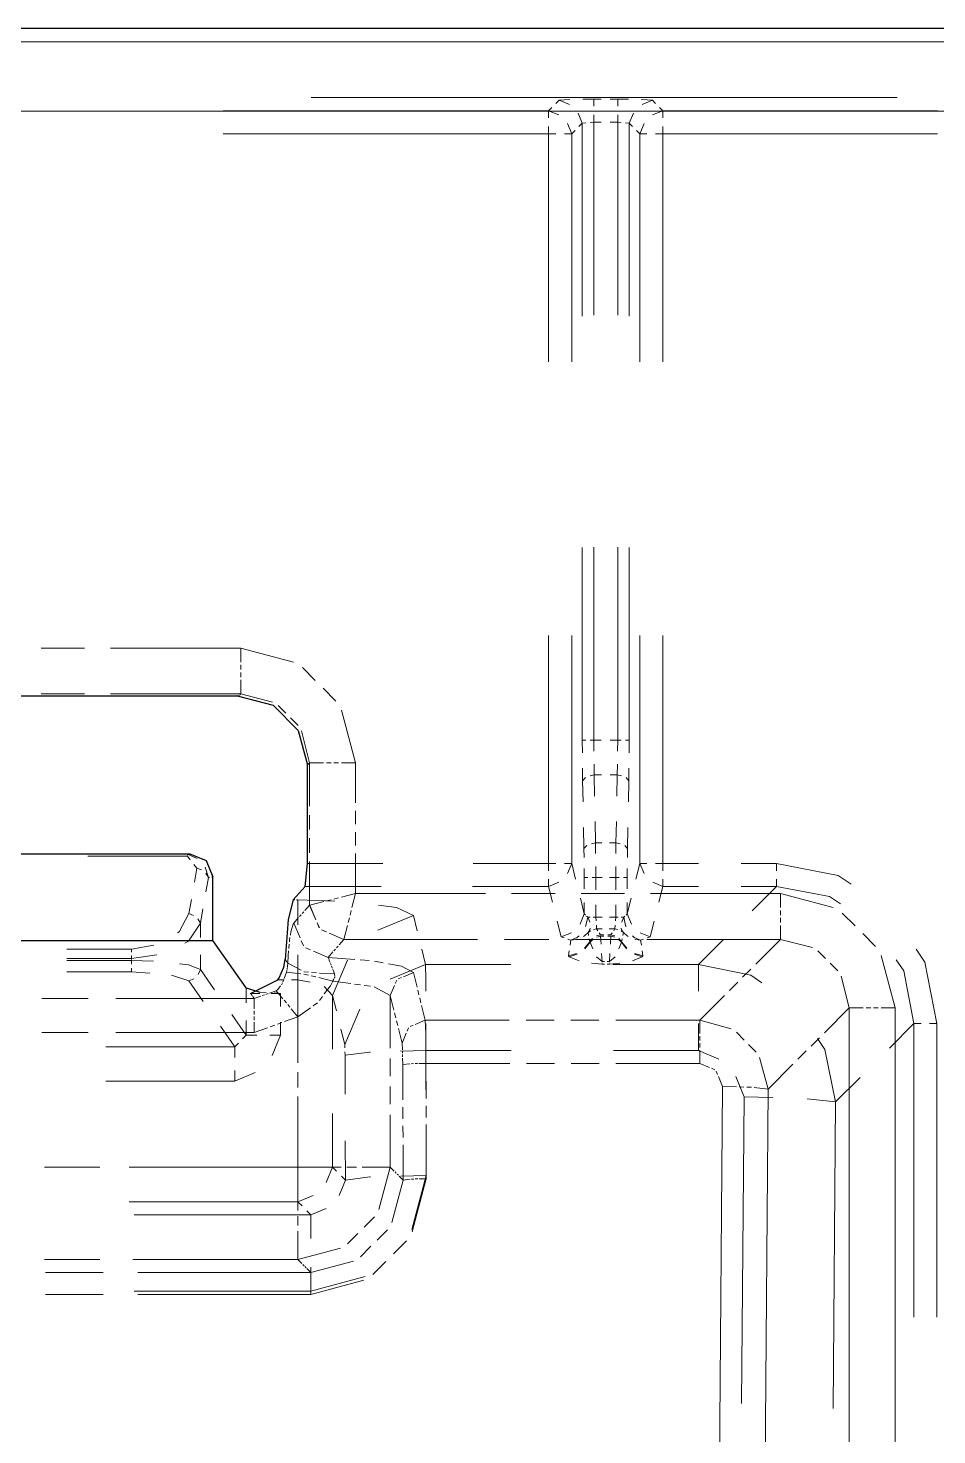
# Model space of a CAD drawing. Header units: millimetres. Extents: x 0 to 1989, y -338 to 950.
# Drawn here: x 1138.3 to 1177.6, y 839.2 to 900.1 of the extents above; entities that cross this region are included whole.
import ezdxf

# ---------------------------------------------------------------- set-up
doc = ezdxf.new("R2010")
doc.units = ezdxf.units.MM
doc.layers.add('DETAIL', color=8, linetype='Continuous')
doc.layers.add('FINE', color=9, linetype='Continuous')

msp = doc.modelspace()

# ---------------------------------------------------------------- linework, layer by layer
at = {"layer": 'DETAIL', "lineweight": 25}
for p, q in [((67.81, 900.082), (1203.81, 900.082)), ((1147.422, 871.16), (1129.198, 871.16)), ((1150.4, 863.91), (1150.4, 868.183)), ((1131.316, 864.332), (1145.305, 864.332)), ((1150.294, 862.92), (1150.4, 863.91)), ((1146.31, 860.582), (1146.31, 863.334)), ((1149.788, 862.34), (1150.294, 862.92)), ((1147.745, 858.522), (1146.31, 860.582)), ((1147.938, 858.289), (1149.117, 858.874)), ((1147.745, 858.522), (1148.333, 858.343))]:
    msp.add_line(p, q, dxfattribs=at)
for points in [[(1147.422, 871.16), (1148.915, 870.763), (1150.003, 869.675), (1150.4, 868.183)], [(1145.305, 864.332), (1146.016, 864.04), (1146.31, 863.334)], [(1149.788, 862.34), (1149.562, 861.489), (1149.432, 859.76)], [(1128.876, 858.522), (1130.31, 860.582), (1146.31, 860.582)], [(1149.117, 858.874), (1149.174, 858.956), (1149.38, 859.416), (1149.432, 859.76)]]:
    msp.add_lwpolyline(points, dxfattribs=at)
at = {"layer": 'FINE', "lineweight": 9}
for p, q in [((1134.259, 899.484), (1203.81, 899.484)), ((1150.56, 897.082), (1175.918, 897.082)), ((1160.838, 896.504), (1160.981, 896.647)), ((1161.152, 896.818), (1161.294, 896.96)), ((1161.735, 896.777), (1161.294, 896.96)), ((1162.324, 897.004), (1162.793, 897.011)), ((1162.793, 897.011), (1163.116, 897.011)), ((1164.885, 896.777), (1165.327, 896.96)), ((1165.327, 896.96), (1165.469, 896.818)), ((1165.64, 896.647), (1165.782, 896.504)), ((1203.81, 896.486), (1134.259, 896.486)), ((1146.758, 896.504), (1160.838, 896.504)), ((1161.28, 896.321), (1160.838, 896.504)), ((1162.293, 895.961), (1162.11, 896.402)), ((1162.793, 896.011), (1162.637, 895.996)), ((1162.793, 896.011), (1162.793, 896.324)), ((1163.116, 896.011), (1162.793, 896.011)), ((1162.793, 896.011), (1162.793, 887.647)), ((1163.827, 896.011), (1163.827, 896.324)), ((1163.984, 895.996), (1163.827, 896.011)), ((1164.327, 895.961), (1164.51, 896.402)), ((1165.782, 896.504), (1165.341, 896.321)), ((1165.782, 896.504), (1177.666, 896.504)), ((1160.838, 895.505), (1160.838, 895.817)), ((1161.151, 895.505), (1160.838, 895.505)), ((1161.838, 895.505), (1161.654, 895.946)), ((1161.98, 895.647), (1161.838, 895.505)), ((1161.838, 895.505), (1161.838, 885.632)), ((1162.293, 895.961), (1162.151, 895.818)), ((1162.45, 895.977), (1162.293, 895.961)), ((1162.293, 887.612), (1162.293, 895.961)), ((1164.327, 895.961), (1164.171, 895.977)), ((1164.47, 895.818), (1164.327, 895.961)), ((1164.327, 895.961), (1164.327, 887.612)), ((1164.783, 895.505), (1164.641, 895.647)), ((1164.966, 895.946), (1164.783, 895.505)), ((1164.783, 885.632), (1164.783, 895.505)), ((1165.782, 895.505), (1165.47, 895.505)), ((1165.782, 895.817), (1165.782, 895.505)), ((1177.666, 895.505), (1165.782, 895.505)), ((1165.782, 895.505), (1165.782, 885.632)), ((1162.793, 877.61), (1162.793, 869.246)), ((1163.827, 869.246), (1163.827, 877.61)), ((1164.327, 877.594), (1164.327, 869.246)), ((1160.838, 863.91), (1160.838, 873.784)), ((1161.838, 873.784), (1161.838, 863.91)), ((1164.783, 863.91), (1164.783, 873.784)), ((1165.782, 873.784), (1165.782, 863.91)), ((1140.752, 873.237), (1138.874, 873.237)), ((1147.514, 873.237), (1141.879, 873.237)), ((1147.514, 873.237), (1147.514, 872.629)), ((1149.795, 872.629), (1147.514, 873.237)), ((1147.514, 872.507), (1147.514, 872.305)), ((1150.74, 871.834), (1150.184, 872.391)), ((1147.514, 872.183), (1147.514, 871.981)), ((1147.514, 871.859), (1147.514, 871.252)), ((1138.874, 871.252), (1140.752, 871.252)), ((1141.879, 871.252), (1147.514, 871.252)), ((1147.422, 871.16), (1147.45, 871.188)), ((1147.456, 871.194), (1147.465, 871.203)), ((1147.471, 871.209), (1147.48, 871.218)), ((1147.486, 871.224), (1147.514, 871.252)), ((1147.514, 871.252), (1148.89, 870.897)), ((1151.631, 870.944), (1151.074, 871.501)), ((1149.125, 870.756), (1149.46, 870.421)), ((1152.476, 868.274), (1151.869, 870.555)), ((1149.661, 870.22), (1149.996, 869.885)), ((1150.137, 869.65), (1150.491, 868.274)), ((1162.299, 868.699), (1162.293, 869.246)), ((1162.793, 869.246), (1162.637, 869.246)), ((1162.793, 869.246), (1162.798, 868.777)), ((1162.793, 869.246), (1163.116, 869.246)), ((1163.504, 869.246), (1163.827, 869.246)), ((1163.822, 868.777), (1163.827, 869.246)), ((1163.984, 869.246), (1163.827, 869.246)), ((1164.327, 869.246), (1164.322, 868.699)), ((1150.428, 868.21), (1150.4, 868.183)), ((1150.443, 868.225), (1150.434, 868.216)), ((1150.458, 868.24), (1150.448, 868.231)), ((1150.491, 868.274), (1150.464, 868.246)), ((1151.099, 868.274), (1150.491, 868.274)), ((1150.491, 868.274), (1150.491, 866.387)), ((1151.423, 868.274), (1151.221, 868.274)), ((1151.747, 868.274), (1151.545, 868.274)), ((1152.476, 868.274), (1151.869, 868.274)), ((1152.476, 866.539), (1152.476, 868.274)), ((1162.31, 867.496), (1162.305, 868.043)), ((1162.804, 868.215), (1162.81, 867.746)), ((1163.811, 867.746), (1163.816, 868.215)), ((1164.316, 868.043), (1164.311, 867.496)), ((1162.43, 867.635), (1162.31, 867.496)), ((1162.328, 866.578), (1162.31, 867.496)), ((1162.81, 867.746), (1162.63, 867.707)), ((1163.122, 867.746), (1162.81, 867.746)), ((1162.81, 867.746), (1162.828, 866.828)), ((1163.811, 867.746), (1163.498, 867.746)), ((1163.793, 866.828), (1163.811, 867.746)), ((1163.99, 867.707), (1163.811, 867.746)), ((1164.311, 867.496), (1164.19, 867.635)), ((1164.311, 867.496), (1164.292, 866.578)), ((1152.476, 865.614), (1152.476, 866.192)), ((1150.491, 866.01), (1150.491, 865.381)), ((1162.85, 865.726), (1162.869, 864.808)), ((1163.752, 864.808), (1163.77, 865.726)), ((1150.491, 865.003), (1150.491, 864.374)), ((1152.476, 864.688), (1152.476, 865.267)), ((1162.369, 864.558), (1162.351, 865.476)), ((1164.27, 865.476), (1164.252, 864.558)), ((1140.894, 864.317), (1145.201, 864.317)), ((1145.201, 864.317), (1145.233, 864.322)), ((1145.629, 864.13), (1145.201, 864.317)), ((1145.272, 864.327), (1145.305, 864.332)), ((1152.476, 862.607), (1152.476, 864.341)), ((1162.49, 864.697), (1162.369, 864.558)), ((1162.373, 864.168), (1162.369, 864.558)), ((1162.869, 864.808), (1162.689, 864.769)), ((1162.869, 864.808), (1163.145, 864.808)), ((1162.869, 864.808), (1162.873, 864.339)), ((1163.476, 864.808), (1163.752, 864.808)), ((1163.748, 864.339), (1163.752, 864.808)), ((1163.931, 864.769), (1163.752, 864.808)), ((1164.252, 864.558), (1164.131, 864.697)), ((1164.252, 864.558), (1164.248, 864.168)), ((1145.201, 864.227), (1140.894, 864.227)), ((1145.201, 864.227), (1145.201, 864.255)), ((1145.201, 864.227), (1145.33, 864.067)), ((1145.485, 863.875), (1145.614, 863.715)), ((1145.506, 863.098), (1145.614, 863.715)), ((1145.614, 863.715), (1145.814, 863.638)), ((1146.11, 863.305), (1145.968, 863.749)), ((1150.4, 863.91), (1153.662, 863.91)), ((1150.491, 863.997), (1150.491, 862.11)), ((1157.576, 863.91), (1160.838, 863.91)), ((1160.838, 863.601), (1160.838, 863.91)), ((1161.151, 863.91), (1160.838, 863.91)), ((1161.838, 863.91), (1161.653, 863.472)), ((1161.838, 863.91), (1162.007, 863.227)), ((1162.877, 863.777), (1162.88, 863.308)), ((1163.74, 863.308), (1163.744, 863.777)), ((1164.613, 863.227), (1164.783, 863.91)), ((1164.967, 863.472), (1164.783, 863.91)), ((1165.782, 863.91), (1165.47, 863.91)), ((1165.782, 863.91), (1165.782, 863.601)), ((1165.782, 863.91), (1167.321, 863.91)), ((1169.168, 863.91), (1170.707, 863.91)), ((1170.707, 863.601), (1170.707, 863.91)), ((1146.006, 863.492), (1146.11, 863.305)), ((1146.31, 863.334), (1146.248, 863.325)), ((1160.838, 862.92), (1160.838, 863.23)), ((1161.277, 863.102), (1160.838, 862.92)), ((1162.381, 863.308), (1162.377, 863.699)), ((1162.381, 862.814), (1162.381, 863.308)), ((1162.88, 863.308), (1162.724, 863.308)), ((1162.88, 863.308), (1162.88, 862.769)), ((1163.149, 863.308), (1162.88, 863.308)), ((1163.74, 863.308), (1163.896, 863.308)), ((1164.244, 863.699), (1164.24, 863.308)), ((1164.24, 863.308), (1164.24, 862.814)), ((1165.782, 862.92), (1165.343, 863.102)), ((1165.782, 863.23), (1165.782, 862.92)), ((1170.707, 862.92), (1170.707, 863.23)), ((1153.589, 862.92), (1150.294, 862.92)), ((1152.476, 862.607), (1151.87, 862.455)), ((1152.476, 862.607), (1152.325, 862)), ((1158.11, 862.607), (1152.476, 862.607)), ((1161.114, 862.607), (1159.237, 862.607)), ((1164.119, 862.607), (1162.241, 862.607)), ((1170.879, 862.607), (1165.245, 862.607)), ((1165.782, 862.92), (1165.613, 862.237)), ((1167.321, 862.92), (1165.782, 862.92)), ((1170.707, 862.92), (1169.168, 862.92)), ((1169.652, 861.865), (1170.707, 862.92)), ((1170.879, 862.607), (1170.879, 862)), ((1173.155, 862.001), (1170.879, 862.607)), ((1145.268, 861.742), (1145.376, 862.358)), ((1145.873, 861.949), (1145.765, 861.332)), ((1149.788, 862.34), (1149.851, 862.34)), ((1149.989, 862.34), (1149.989, 861.257)), ((1150.491, 862.11), (1150.281, 861.87)), ((1150.493, 862.111), (1150.491, 862.11)), ((1150.491, 862.11), (1150.764, 861.472)), ((1150.496, 862.111), (1150.494, 862.111)), ((1151.102, 862.263), (1150.496, 862.111)), ((1150.769, 861.475), (1150.496, 862.111)), ((1151.426, 862.344), (1151.223, 862.293)), ((1151.749, 862.425), (1151.547, 862.374)), ((1152.295, 861.879), (1152.244, 861.677)), ((1162.211, 862.408), (1162.381, 861.725)), ((1162.381, 861.725), (1162.381, 862.22)), ((1164.24, 861.725), (1164.41, 862.408)), ((1164.24, 862.22), (1164.24, 861.725)), ((1170.879, 861.879), (1170.879, 861.677)), ((1145.268, 861.742), (1145.468, 861.666)), ((1145.66, 861.519), (1145.765, 861.332)), ((1145.765, 861.332), (1145.765, 860.705)), ((1150.016, 861.566), (1149.806, 861.326)), ((1149.806, 861.326), (1150.078, 860.687)), ((1150.128, 861.694), (1150.058, 861.614)), ((1150.239, 861.822), (1150.17, 861.742)), ((1150.818, 861.344), (1150.909, 861.132)), ((1150.914, 861.135), (1150.823, 861.347)), ((1152.214, 861.556), (1152.163, 861.354)), ((1154.986, 861.662), (1153.449, 861.026)), ((1154.986, 861.662), (1155.15, 861)), ((1161.381, 860.734), (1161.212, 861.418)), ((1162.381, 861.725), (1162.196, 861.287)), ((1162.381, 861.725), (1162.427, 861.68)), ((1162.482, 861.627), (1162.528, 861.583)), ((1162.638, 861.583), (1162.528, 861.583)), ((1162.88, 861.583), (1162.77, 861.583)), ((1162.88, 861.583), (1162.891, 861.426)), ((1163.73, 861.426), (1163.74, 861.583)), ((1163.74, 861.583), (1163.85, 861.583)), ((1163.982, 861.583), (1164.092, 861.583)), ((1164.092, 861.583), (1164.138, 861.627)), ((1164.194, 861.68), (1164.24, 861.725)), ((1164.425, 861.287), (1164.24, 861.725)), ((1165.409, 861.418), (1165.239, 860.734)), ((1170.879, 861.556), (1170.879, 861.354)), ((1174.099, 861.209), (1173.544, 861.764)), ((1151.001, 861.041), (1151.214, 860.951)), ((1151.217, 860.953), (1151.005, 861.044)), ((1151.342, 860.897), (1151.98, 860.625)), ((1151.981, 860.626), (1151.344, 860.899)), ((1152.133, 861.232), (1151.981, 860.626)), ((1161.821, 860.916), (1161.381, 860.734)), ((1161.512, 860.691), (1161.381, 860.734)), ((1162.543, 860.918), (1162.648, 860.994)), ((1162.543, 860.918), (1162.568, 860.793)), ((1162.787, 861.056), (1162.914, 861.083)), ((1162.903, 861.239), (1162.914, 861.083)), ((1162.912, 860.773), (1163.085, 860.826)), ((1162.914, 861.083), (1162.967, 861.003)), ((1163.162, 861.083), (1162.914, 861.083)), ((1162.923, 860.716), (1163.085, 860.76)), ((1163.031, 860.906), (1163.085, 860.826)), ((1163.085, 860.826), (1163.226, 860.826)), ((1163.085, 860.826), (1163.085, 860.806)), ((1163.085, 860.78), (1163.085, 860.76)), ((1163.085, 860.76), (1163.105, 860.42)), ((1163.226, 860.76), (1163.085, 860.76)), ((1163.395, 860.826), (1163.536, 860.826)), ((1163.536, 860.76), (1163.395, 860.76)), ((1163.707, 861.083), (1163.459, 861.083)), ((1163.515, 860.42), (1163.536, 860.76)), ((1163.536, 860.826), (1163.589, 860.906)), ((1163.536, 860.826), (1163.709, 860.773)), ((1163.536, 860.826), (1163.536, 860.806)), ((1163.536, 860.78), (1163.536, 860.76)), ((1163.698, 860.716), (1163.536, 860.76)), ((1163.707, 861.083), (1163.717, 861.239)), ((1163.973, 860.994), (1164.078, 860.918)), ((1164.053, 860.793), (1164.078, 860.918)), ((1165.239, 860.734), (1164.8, 860.916)), ((1165.239, 860.734), (1165.108, 860.691)), ((1170.879, 861.232), (1170.879, 860.626)), ((1174.988, 860.321), (1174.432, 860.876)), ((1139.989, 860.204), (1142.787, 860.204)), ((1142.787, 860.204), (1143.748, 860.369)), ((1142.787, 860.075), (1142.787, 860.204)), ((1149.612, 860.416), (1149.596, 860.236)), ((1150.133, 860.56), (1150.224, 860.347)), ((1150.316, 860.257), (1150.528, 860.166)), ((1150.656, 860.112), (1151.295, 859.84)), ((1151.295, 859.84), (1151.505, 860.081)), ((1151.547, 860.128), (1151.616, 860.208)), ((1151.658, 860.257), (1151.728, 860.337)), ((1151.77, 860.385), (1151.98, 860.625)), ((1151.981, 860.626), (1157.766, 860.626)), ((1155.348, 860.206), (1155.512, 859.544)), ((1158.923, 860.626), (1160.852, 860.626)), ((1161.801, 860.595), (1161.67, 860.639)), ((1161.7, 859.908), (1161.732, 860.123)), ((1161.77, 860.381), (1161.801, 860.595)), ((1162.009, 860.626), (1163.937, 860.626)), ((1162.623, 860.517), (1162.393, 860.24)), ((1162.408, 860.223), (1162.633, 860.504)), ((1162.598, 860.643), (1162.623, 860.517)), ((1162.623, 860.517), (1162.738, 860.657)), ((1162.623, 860.517), (1162.625, 860.512)), ((1162.629, 860.508), (1162.633, 860.504)), ((1162.633, 860.504), (1162.752, 860.623)), ((1162.633, 860.504), (1162.746, 860.21)), ((1163.988, 860.504), (1163.869, 860.623)), ((1163.874, 860.21), (1163.988, 860.504)), ((1163.882, 860.657), (1163.997, 860.517)), ((1163.988, 860.504), (1163.992, 860.508)), ((1164.212, 860.223), (1163.988, 860.504)), ((1163.996, 860.512), (1163.997, 860.517)), ((1163.997, 860.517), (1164.023, 860.643)), ((1164.228, 860.24), (1163.997, 860.517)), ((1164.95, 860.639), (1164.819, 860.595)), ((1164.819, 860.595), (1164.851, 860.381)), ((1164.889, 860.123), (1164.92, 859.908)), ((1165.094, 860.626), (1170.879, 860.626)), ((1167.331, 859.544), (1168.386, 860.599)), ((1170.879, 860.626), (1169.807, 859.554)), ((1170.879, 860.626), (1172.255, 860.276)), ((1172.49, 860.136), (1172.825, 859.802)), ((1139.989, 859.711), (1142.787, 859.711)), ((1143.885, 859.952), (1142.787, 859.794)), ((1142.787, 859.794), (1142.787, 859.922)), ((1142.787, 859.711), (1142.787, 859.737)), ((1142.787, 859.711), (1143.731, 859.677)), ((1142.787, 859.557), (1142.787, 859.711)), ((1149.432, 859.76), (1149.468, 859.708)), ((1149.476, 859.697), (1149.488, 859.68)), ((1149.495, 859.67), (1149.507, 859.652)), ((1149.515, 859.642), (1149.551, 859.589)), ((1149.537, 859.447), (1149.531, 859.407)), ((1149.551, 859.589), (1150.123, 859.287)), ((1149.989, 859.958), (1149.989, 858.874)), ((1152.452, 859.756), (1151.295, 859.84)), ((1151.473, 859.392), (1151.446, 859.464)), ((1152.134, 859.729), (1151.488, 858.196)), ((1153.069, 859.712), (1152.684, 859.74)), ((1153.68, 859.613), (1153.299, 859.681)), ((1155.512, 859.544), (1153.975, 858.908)), ((1155.512, 859.544), (1159.205, 859.544)), ((1162.046, 860.012), (1161.7, 859.908)), ((1161.706, 859.894), (1161.7, 859.908)), ((1161.728, 859.869), (1161.717, 859.88)), ((1161.728, 859.869), (1162.07, 859.984)), ((1162.157, 859.703), (1161.728, 859.869)), ((1162.904, 859.871), (1163.151, 859.674)), ((1163.13, 860.013), (1163.151, 859.674)), ((1163.151, 859.635), (1163.151, 859.674)), ((1163.151, 859.674), (1163.25, 859.674)), ((1163.151, 859.549), (1163.151, 859.588)), ((1163.37, 859.674), (1163.47, 859.674)), ((1163.47, 859.549), (1163.37, 859.549)), ((1163.47, 859.674), (1163.491, 860.013)), ((1163.47, 859.674), (1163.716, 859.871)), ((1163.47, 859.635), (1163.47, 859.674)), ((1163.927, 859.598), (1163.47, 859.549)), ((1163.47, 859.549), (1163.47, 859.588)), ((1163.637, 859.544), (1167.331, 859.544)), ((1164.892, 859.869), (1164.464, 859.703)), ((1164.892, 859.869), (1164.551, 859.984)), ((1164.92, 859.908), (1164.574, 860.012)), ((1164.904, 859.88), (1164.892, 859.869)), ((1164.92, 859.908), (1164.915, 859.894)), ((1167.331, 858.377), (1167.331, 859.544)), ((1173.025, 859.601), (1173.36, 859.266)), ((1175.83, 857.655), (1175.225, 859.932)), ((1142.787, 859.219), (1139.989, 859.219)), ((1142.787, 859.219), (1142.787, 859.373)), ((1143.576, 859.166), (1142.787, 859.219)), ((1145.268, 858.832), (1144.518, 859.083)), ((1145.268, 858.832), (1145.485, 858.924)), ((1145.891, 857.937), (1145.268, 858.832)), ((1145.671, 859.108), (1145.765, 859.324)), ((1149.389, 858.874), (1149.117, 858.874)), ((1149.374, 858.883), (1149.34, 858.794)), ((1149.497, 859.203), (1149.395, 858.936)), ((1149.519, 859.32), (1149.497, 859.203)), ((1149.497, 859.203), (1150.116, 859.138)), ((1149.528, 859.383), (1149.523, 859.344)), ((1149.989, 858.874), (1149.716, 858.874)), ((1150.518, 858.774), (1149.989, 858.874)), ((1149.989, 858.874), (1149.989, 856.338)), ((1150.24, 859.125), (1150.442, 859.076)), ((1150.563, 859.047), (1150.765, 858.998)), ((1150.578, 859.193), (1150.793, 859.179)), ((1150.886, 858.969), (1151.491, 858.823)), ((1150.922, 859.17), (1151.568, 859.128)), ((1151.555, 858.925), (1151.566, 858.957)), ((1154.264, 858.854), (1154.203, 858.711)), ((1154.469, 858.973), (1154.326, 858.914)), ((1154.986, 859.186), (1154.556, 859.009)), ((1155.142, 858.556), (1154.986, 859.186)), ((1169.593, 859.34), (1169.236, 858.983)), ((1173.5, 859.031), (1173.85, 857.655)), ((1147.745, 857.884), (1147.745, 858.522)), ((1147.986, 858.221), (1147.938, 858.289)), ((1147.938, 858.289), (1148.343, 858.289)), ((1148.333, 858.343), (1148.614, 858.326)), ((1148.541, 858.224), (1148.444, 858.19)), ((1148.697, 858.278), (1148.6, 858.244)), ((1149.048, 858.401), (1148.756, 858.299)), ((1148.829, 858.289), (1149.234, 858.289)), ((1148.952, 858.306), (1149.234, 858.289)), ((1149.048, 858.401), (1149.336, 858.056)), ((1149.234, 858.289), (1149.234, 857.724)), ((1151.488, 858.196), (1151.117, 858.587)), ((1151.491, 858.823), (1152.281, 858.712)), ((1152.439, 858.69), (1152.702, 858.654)), ((1152.86, 858.631), (1153.124, 858.594)), ((1153.28, 858.567), (1153.986, 858.196)), ((1154.167, 858.625), (1153.986, 858.196)), ((1155.226, 858.219), (1155.174, 858.429)), ((1169.021, 858.769), (1168.664, 858.411)), ((1140.906, 858.067), (1138.909, 858.067)), ((1148.093, 858.067), (1142.104, 858.067)), ((1148.011, 858.185), (1147.995, 858.208)), ((1148.036, 858.149), (1148.021, 858.171)), ((1148.093, 858.067), (1148.046, 858.135)), ((1148.385, 858.169), (1148.093, 858.067)), ((1148.093, 858.067), (1148.093, 857.615)), ((1149.393, 857.987), (1149.489, 857.873)), ((1149.547, 857.804), (1149.643, 857.689)), ((1149.701, 857.62), (1149.989, 857.276)), ((1149.989, 857.276), (1150.536, 857.665)), ((1150.646, 857.743), (1150.829, 857.872)), ((1150.914, 857.975), (1151.049, 858.154)), ((1151.488, 855.872), (1151.488, 858.196)), ((1151.652, 857.534), (1151.488, 858.196)), ((1153.986, 858.196), (1154.143, 857.565)), ((1153.986, 855.919), (1153.986, 858.196)), ((1155.31, 857.883), (1155.257, 858.093)), ((1155.498, 857.126), (1155.341, 857.756)), ((1172.776, 856.581), (1173.85, 857.655)), ((1174.456, 857.655), (1173.85, 857.655)), ((1173.85, 857.655), (1173.85, 786.926)), ((1174.779, 857.655), (1174.577, 857.655)), ((1175.103, 857.655), (1174.901, 857.655)), ((1175.83, 857.655), (1175.224, 857.655)), ((1175.83, 786.926), (1175.83, 857.655)), ((1147.126, 857.369), (1147.745, 856.48)), ((1147.745, 856.48), (1147.745, 857.118)), ((1148.093, 857.525), (1148.093, 857.374)), ((1148.093, 857.283), (1148.093, 857.133)), ((1148.093, 857.042), (1148.093, 856.59)), ((1149.099, 856.954), (1149.293, 857.024)), ((1149.409, 857.066), (1149.989, 857.276)), ((1149.989, 857.276), (1149.989, 855.281)), ((1152.66, 857.611), (1152.014, 856.078)), ((1154.174, 857.439), (1154.227, 857.229)), ((1154.258, 857.103), (1154.31, 856.892)), ((1155.498, 857.126), (1155.068, 856.947)), ((1155.517, 856.554), (1155.498, 857.126)), ((1159.135, 857.126), (1155.498, 857.126)), ((1161.074, 857.126), (1159.862, 857.126)), ((1163.014, 857.126), (1161.802, 857.126)), ((1167.378, 856.554), (1167.378, 857.126)), ((1168.735, 856.748), (1167.378, 857.126)), ((1138.909, 856.59), (1140.906, 856.59)), ((1142.104, 856.59), (1148.093, 856.59)), ((1147.261, 855.97), (1146.638, 856.864)), ((1147.594, 856.321), (1147.745, 856.48)), ((1148.21, 856.48), (1147.745, 856.48)), ((1148.093, 856.59), (1148.674, 856.8)), ((1149.234, 856.48), (1148.768, 856.48)), ((1148.789, 856.842), (1148.983, 856.912)), ((1152.014, 856.078), (1151.85, 856.74)), ((1154.342, 856.766), (1154.498, 856.135)), ((1154.679, 856.564), (1154.498, 856.135)), ((1154.776, 856.793), (1154.715, 856.65)), ((1154.982, 856.912), (1154.838, 856.852)), ((1155.52, 856.249), (1155.519, 856.44)), ((1155.526, 856.977), (1155.527, 855.81)), ((1167.331, 855.81), (1167.331, 856.977)), ((1167.378, 856.249), (1167.378, 856.44)), ((1169.296, 856.269), (1168.965, 856.602)), ((1176.649, 856.979), (1176.958, 856.979)), ((1177.329, 856.979), (1177.639, 856.979)), ((1177.639, 856.979), (1177.639, 844.262)), ((1141.667, 855.97), (1147.261, 855.97)), ((1147.261, 855.97), (1147.412, 856.129)), ((1147.261, 855.97), (1147.261, 855.508)), ((1152.019, 855.932), (1152.014, 856.078)), ((1154.431, 855.782), (1155.527, 855.81)), ((1154.498, 856.135), (1154.508, 855.849)), ((1154.51, 855.792), (1154.513, 855.697)), ((1155.523, 855.944), (1155.521, 856.135)), ((1155.528, 855.258), (1155.524, 855.83)), ((1159.216, 855.81), (1155.527, 855.81)), ((1155.527, 855.81), (1155.53, 854.121)), ((1167.331, 855.81), (1163.642, 855.81)), ((1168.207, 855.445), (1167.331, 855.81)), ((1167.378, 855.944), (1167.378, 856.135)), ((1167.378, 855.258), (1167.378, 855.83)), ((1169.826, 855.737), (1169.495, 856.07)), ((1171.63, 855.436), (1171.988, 855.794)), ((1172.203, 856.008), (1172.561, 856.367)), ((1152.029, 855.611), (1152.024, 855.757)), ((1152.033, 853.922), (1152.029, 855.611)), ((1153.986, 854.705), (1153.986, 855.464)), ((1154.514, 855.64), (1154.517, 855.545)), ((1154.833, 855.241), (1154.528, 855.202)), ((1154.996, 855.245), (1154.894, 855.243)), ((1155.16, 855.249), (1155.058, 855.247)), ((1155.528, 855.258), (1155.221, 855.251)), ((1155.528, 855.258), (1159.156, 855.258)), ((1155.531, 853.729), (1155.528, 855.258)), ((1159.881, 855.258), (1161.09, 855.258)), ((1161.816, 855.258), (1163.025, 855.258)), ((1163.751, 855.258), (1167.378, 855.258)), ((1167.378, 855.258), (1167.808, 855.08)), ((1170.341, 854.147), (1169.969, 855.505)), ((1170.341, 854.147), (1171.415, 855.221)), ((1147.261, 854.954), (1147.261, 854.492)), ((1148.137, 854.856), (1147.261, 854.492)), ((1149.989, 854.882), (1149.989, 854.217)), ((1167.893, 855.044), (1168.036, 854.984)), ((1168.096, 854.922), (1168.153, 854.778)), ((1168.188, 854.692), (1168.361, 854.26)), ((1174.317, 854.647), (1173.257, 853.587)), ((1147.261, 854.492), (1141.667, 854.492)), ((1153.986, 853.491), (1153.986, 854.25)), ((1168.361, 854.26), (1167.529, 750.073)), ((1168.361, 854.26), (1168.968, 854.242)), ((1169.09, 854.239), (1169.292, 854.233)), ((1169.414, 854.229), (1169.616, 854.224)), ((1169.51, 749.96), (1170.341, 854.147)), ((1169.737, 854.215), (1170.341, 854.147)), ((1149.989, 853.818), (1149.989, 853.153)), ((1154.532, 853.367), (1154.533, 852.857)), ((1155.532, 852.914), (1155.532, 853.423)), ((1169.296, 853.813), (1170.536, 853.777)), ((1172.024, 853.725), (1173.257, 853.587)), ((1173.257, 853.587), (1173.151, 840.309)), ((1149.989, 853.295), (1149.989, 850.759)), ((1149.989, 852.754), (1149.989, 850.759)), ((1151.488, 850.759), (1151.488, 853.083)), ((1153.986, 850.759), (1153.986, 853.035)), ((1154.534, 852.551), (1154.535, 852.042)), ((1155.534, 852.098), (1155.533, 852.608)), ((1152.04, 850.207), (1152.037, 851.896)), ((1154.535, 851.736), (1154.538, 850.207)), ((1155.538, 850.263), (1155.535, 851.792)), ((1141.409, 850.759), (1139.025, 850.759)), ((1149.989, 850.759), (1142.69, 850.759)), ((1149.989, 850.759), (1142.839, 850.759)), ((1149.989, 850.759), (1149.989, 849.535)), ((1149.989, 850.759), (1151.213, 850.759)), ((1149.989, 850.759), (1150.457, 850.759)), ((1149.989, 850.759), (1149.989, 850.29)), ((1151.488, 850.759), (1151.213, 850.097)), ((1151.457, 850.759), (1151.865, 850.759)), ((1151.66, 850.586), (1151.488, 850.759)), ((1152.04, 850.207), (1151.867, 850.379)), ((1152.11, 850.759), (1152.518, 850.759)), ((1153.986, 850.759), (1153.493, 848.924)), ((1154.155, 850.59), (1153.986, 850.759)), ((1154.245, 850.5), (1154.189, 850.556)), ((1154.336, 850.41), (1154.279, 850.466)), ((1154.538, 850.207), (1154.369, 850.376)), ((1154.442, 850.378), (1155.538, 850.405)), ((1151.772, 849.54), (1152.04, 850.207)), ((1154.538, 850.207), (1154.052, 848.368)), ((1154.843, 850.246), (1154.538, 850.207)), ((1155.006, 850.25), (1154.904, 850.248)), ((1154.928, 847.966), (1155.538, 850.263)), ((1155.17, 850.254), (1155.067, 850.252)), ((1155.538, 850.263), (1155.231, 850.256)), ((1142.69, 849.26), (1149.989, 849.26)), ((1150.651, 849.534), (1149.989, 849.26)), ((1149.989, 849.29), (1149.989, 848.882)), ((1149.989, 849.26), (1150.164, 849.084)), ((1142.9, 848.698), (1150.551, 848.698)), ((1149.989, 848.637), (1149.989, 848.23)), ((1150.375, 848.873), (1150.551, 848.698)), ((1150.551, 848.698), (1151.214, 848.973)), ((1153.3, 848.612), (1152.852, 848.164)), ((1152.583, 847.896), (1152.135, 847.448)), ((1153.861, 848.055), (1153.414, 847.605)), ((1153.146, 847.336), (1152.699, 846.886)), ((1154.13, 847.013), (1154.689, 847.574)), ((1139.025, 846.761), (1141.409, 846.761)), ((1142.839, 846.761), (1149.989, 846.761)), ((1151.823, 847.254), (1149.989, 846.761)), ((1149.989, 846.761), (1150.161, 846.589)), ((1152.387, 846.692), (1150.551, 846.199)), ((1153.236, 846.115), (1153.795, 846.677)), ((1141.558, 846.199), (1139.06, 846.199)), ((1150.551, 846.199), (1143.057, 846.199)), ((1150.195, 846.555), (1150.252, 846.497)), ((1150.287, 846.463), (1150.344, 846.406)), ((1150.379, 846.371), (1150.551, 846.199)), ((1150.551, 846.429), (1150.551, 845.398)), ((1152.894, 846.027), (1150.551, 845.398)), ((1150.551, 845.256), (1152.846, 845.873)), ((1150.551, 845.757), (1150.551, 845.853)), ((1150.551, 845.603), (1150.551, 845.699)), ((1150.551, 845.256), (1150.551, 845.545)), ((1139.06, 845.256), (1141.558, 845.256)), ((1150.551, 845.398), (1142.9, 845.398)), ((1143.057, 845.256), (1150.551, 845.256))]:
    msp.add_line(p, q, dxfattribs=at)
for points in [[(1161.294, 896.96), (1161.751, 896.996), (1161.762, 896.996)], [(1162.793, 896.698), (1162.793, 896.706), (1162.793, 897.011)], [(1163.504, 897.011), (1163.827, 897.011), (1164.296, 897.004)], [(1163.827, 896.698), (1163.827, 896.706), (1163.827, 897.011)], [(1164.859, 896.996), (1164.869, 896.996), (1165.327, 896.96)], [(1160.838, 896.192), (1160.838, 896.2), (1160.838, 896.504)], [(1163.827, 887.647), (1163.827, 896.011), (1163.504, 896.011)], [(1165.782, 896.504), (1165.782, 896.2), (1165.782, 896.192)], [(1160.838, 885.632), (1160.838, 895.505), (1146.758, 895.505)], [(1161.838, 895.505), (1161.533, 895.505), (1161.525, 895.505)], [(1165.095, 895.505), (1165.088, 895.505), (1164.783, 895.505)], [(1162.45, 869.246), (1162.446, 869.246), (1162.293, 869.246), (1162.293, 877.594)], [(1164.327, 869.246), (1164.175, 869.246), (1164.171, 869.246)], [(1145.201, 864.289), (1145.201, 864.293), (1145.201, 864.317)], [(1161.838, 863.91), (1161.533, 863.91), (1161.525, 863.91)], [(1165.095, 863.91), (1165.088, 863.91), (1164.783, 863.91)], [(1170.707, 863.91), (1173.37, 863.385), (1173.927, 863.014)], [(1146.173, 863.314), (1146.11, 863.305), (1146.002, 862.689)], [(1162.537, 863.308), (1162.533, 863.308), (1162.381, 863.308)], [(1163.74, 862.769), (1163.74, 863.308), (1163.472, 863.308)], [(1164.084, 863.308), (1164.087, 863.308), (1164.24, 863.308)], [(1161.008, 862.237), (1160.838, 862.92), (1157.543, 862.92)], [(1173.472, 862.159), (1172.995, 862.476), (1170.707, 862.92)], [(1149.926, 862.34), (1149.989, 862.34), (1151.579, 862.282)], [(1153.478, 862.109), (1154.259, 862.003), (1154.986, 861.662)], [(1162.88, 862.122), (1162.88, 861.583), (1163.149, 861.583)], [(1163.472, 861.583), (1163.74, 861.583), (1163.74, 862.122)], [(1144.771, 860.914), (1144.843, 860.959), (1145.268, 861.742)], [(1145.765, 861.332), (1145.254, 860.549), (1145.099, 860.469)], [(1149.806, 861.326), (1149.779, 861.285), (1149.682, 860.953), (1149.66, 860.809)], [(1162.528, 861.583), (1162.454, 861.224), (1162.434, 861.184)], [(1162.528, 861.583), (1162.616, 861.382), (1162.617, 861.378)], [(1164.004, 861.378), (1164.005, 861.382), (1164.092, 861.583)], [(1164.188, 861.185), (1164.167, 861.224), (1164.092, 861.583)], [(1149.643, 860.702), (1149.629, 860.61), (1149.621, 860.523)], [(1162.158, 860.784), (1162.075, 860.703), (1161.801, 860.595)], [(1162.543, 860.918), (1162.388, 860.781), (1162.342, 860.755)], [(1162.639, 861.116), (1162.622, 861.038), (1162.543, 860.918)], [(1163.654, 861.003), (1163.707, 861.083), (1163.834, 861.056)], [(1164.078, 860.918), (1163.999, 861.038), (1163.982, 861.116)], [(1164.279, 860.755), (1164.233, 860.781), (1164.078, 860.918)], [(1164.819, 860.595), (1164.546, 860.703), (1164.463, 860.784)], [(1149.586, 860.128), (1149.569, 859.933), (1149.551, 859.589)], [(1162.058, 860.631), (1162.009, 860.616), (1161.801, 860.595)], [(1164.819, 860.595), (1164.612, 860.616), (1164.563, 860.631)], [(1176.743, 860.199), (1177.114, 859.642), (1177.639, 856.979)], [(1142.787, 859.768), (1142.787, 859.794), (1139.989, 859.794)], [(1144.859, 859.572), (1145.254, 859.521), (1145.765, 859.324)], [(1145.765, 859.952), (1145.765, 859.324), (1146.383, 858.435)], [(1149.551, 859.589), (1149.549, 859.562), (1149.543, 859.493), (1149.54, 859.47)], [(1151.384, 859.624), (1151.36, 859.687), (1151.304, 859.823), (1151.295, 859.84)], [(1151.429, 859.508), (1151.415, 859.546), (1151.401, 859.581)], [(1154.986, 859.186), (1154.472, 859.473), (1153.909, 859.573)], [(1155.512, 859.544), (1155.519, 858.889), (1155.521, 858.377)], [(1163.25, 859.549), (1163.151, 859.549), (1162.694, 859.598)], [(1167.331, 859.544), (1169.589, 859.07), (1170.071, 858.744)], [(1176.649, 856.979), (1176.205, 859.267), (1175.887, 859.744)], [(1150.237, 859.226), (1150.26, 859.214), (1150.449, 859.202)], [(1151.568, 859.128), (1151.52, 859.268), (1151.49, 859.348)], [(1151.491, 858.823), (1151.495, 858.827), (1151.547, 858.902), (1151.548, 858.906)], [(1151.581, 859.028), (1151.582, 859.048), (1151.574, 859.105), (1151.568, 859.128)], [(1151.573, 858.975), (1151.578, 858.991), (1151.579, 859.008)], [(1149.234, 858.616), (1149.114, 858.461), (1149.048, 858.401)], [(1149.32, 858.741), (1149.309, 858.713), (1149.269, 858.661)], [(1151.129, 858.261), (1151.396, 858.614), (1151.491, 858.823)], [(1168.45, 858.197), (1167.378, 857.126), (1163.741, 857.126)], [(1149.234, 857.046), (1149.234, 856.48), (1148.875, 855.603)], [(1176.649, 844.262), (1176.649, 856.979), (1175.589, 855.919)], [(1172.469, 856.33), (1172.789, 855.852), (1173.257, 853.587)], [(1152.029, 855.611), (1153.096, 855.749), (1153.116, 855.75)], [(1154.519, 855.488), (1154.528, 855.202), (1154.531, 853.672)], [(1169.19, 840.536), (1169.296, 853.813), (1168.943, 854.694)], [(1155.534, 852.094), (1155.538, 850.405), (1154.916, 848.06)], [(1151.019, 850.759), (1151.031, 850.759), (1151.488, 850.759)], [(1152.04, 850.207), (1153.106, 850.345), (1153.127, 850.345)], [(1152.763, 850.759), (1153.405, 850.759), (1153.986, 850.759)], [(1149.989, 849.728), (1149.989, 849.717), (1149.989, 849.26)], [(1150.551, 848.698), (1150.551, 847.702), (1150.551, 847.667)], [(1149.989, 847.985), (1149.989, 847.342), (1149.989, 846.761)], [(1150.551, 845.911), (1150.551, 845.915), (1150.551, 846.199)]]:
    msp.add_lwpolyline(points, dxfattribs=at)

doc.saveas('drawing.dxf')
